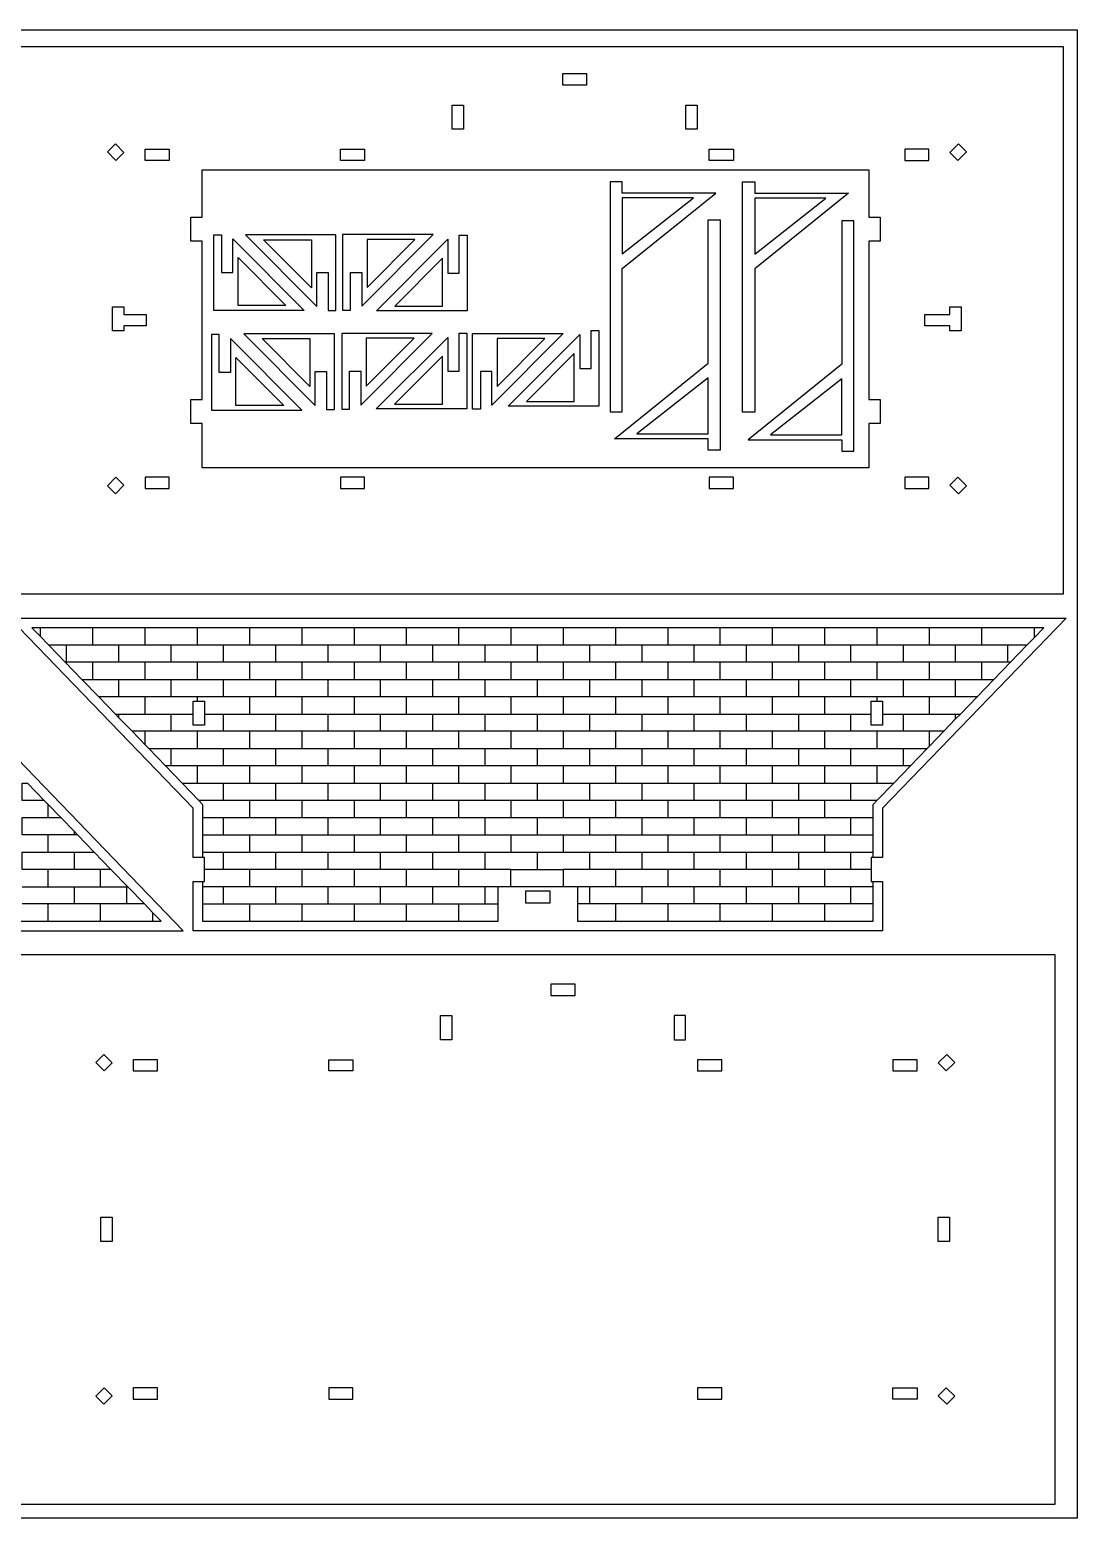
# Model space of a CAD drawing. Extents: x -198 to 352, y -124 to 271.
# Drawn here: x 74.3 to 352.3, y -124.3 to 270.7 of the extents above; entities that cross this region are included whole.
import ezdxf

# ---------------------------------------------------------------- set-up
doc = ezdxf.new("R2010")
doc.units = 0
doc.header["$MEASUREMENT"] = 0
doc.layers.get('0').update_dxf_attribs({"linetype": 'CONTINUOUS'})
doc.layers.add('ENGRAVING', color=1, linetype='CONTINUOUS')

msp = doc.modelspace()

# ---------------------------------------------------------------- linework, layer by layer
for points in [[(-198.26, -124.26), (-198.26, 270.69), (352.25, 270.69), (352.25, -124.26)], [(68.3, 121.02), (348.65, 121.02), (348.65, 266.2), (68.3, 266.2)], [(215.66, 259.04), (215.66, 256.04), (222.07, 256.04), (222.07, 259.04)], [(186.37, 244.32), (186.37, 250.73), (189.37, 250.73), (189.37, 244.32)], [(248.37, 244.32), (248.37, 250.73), (251.37, 250.73), (251.37, 244.32)], [(97.13, 236.02), (99.25, 238.14), (96.99, 240.4), (94.87, 238.28)], [(104.84, 236.02), (104.84, 239.02), (111.25, 239.02), (111.25, 236.02)], [(156.71, 236.02), (156.71, 239.02), (163.12, 239.02), (163.12, 236.02)], [(254.59, 236.02), (254.59, 239.02), (261, 239.02), (261, 236.02)], [(306.46, 239.02), (306.46, 236.02), (312.87, 236.02), (312.87, 239.02)], [(320.58, 236.02), (322.85, 238.28), (320.73, 240.4), (318.46, 238.14)], [(120, 154.44), (120, 166.21), (117, 166.21), (117, 172.62), (120, 172.62), (120, 214.6), (117, 214.6), (117, 221.01), (120, 221.01), (120, 233.55), (296.95, 233.55), (296.95, 221.01), (299.95, 221.01), (299.95, 214.6), (296.95, 214.6), (296.95, 172.62), (299.95, 172.62), (299.95, 166.21), (296.95, 166.21), (296.95, 154.44)], [(228.3, 230.37), (228.3, 169.27), (231.51, 169.27), (231.51, 207.32), (256.36, 227.37), (231.51, 227.37), (231.51, 230.37)], [(263.45, 169.22), (263.45, 230.31), (266.65, 230.31), (266.65, 227.31), (291.51, 227.31), (266.65, 207.26), (266.65, 169.22)], [(231.51, 211.2), (250.37, 226.09), (231.51, 226.09)], [(266.65, 211.14), (285.52, 226.03), (266.65, 226.03)], [(229.42, 162.18), (254.28, 182.23), (254.28, 220.28), (257.48, 220.28), (257.48, 159.18), (254.28, 159.18), (254.28, 162.18)], [(264.89, 161.91), (289.74, 161.91), (289.74, 158.91), (292.95, 158.91), (292.95, 220.01), (289.74, 220.01), (289.74, 181.97)], [(123.08, 196.24), (123.08, 216.29), (125.14, 216.29), (125.14, 206.26), (128.14, 206.26), (128.14, 215.22), (147.1, 196.24)], [(131.48, 216.28), (150.44, 197.29), (150.44, 206.25), (153.44, 206.25), (153.44, 196.22), (155.5, 196.22), (155.5, 216.28)], [(136.33, 214.99), (149, 214.99), (149, 202.26)], [(159.35, 196.27), (159.35, 206.3), (162.35, 206.3), (162.35, 197.34), (181.31, 216.33), (157.29, 216.33), (157.29, 196.27)], [(163.79, 202.31), (176.46, 215.04), (163.79, 215.04)], [(166.29, 196.1), (185.25, 215.09), (185.25, 206.13), (188.25, 206.13), (188.25, 216.16), (190.31, 216.16), (190.31, 196.1)], [(129.58, 197.52), (129.58, 210.25), (142.25, 197.52)], [(171.14, 197.39), (183.81, 197.39), (183.81, 210.12)], [(96.25, 190.79), (96.25, 197.2), (99.25, 197.2), (99.25, 195.11), (105.13, 195.11), (105.13, 192.11), (99.25, 192.11), (99.25, 190.79)], [(311.82, 192.11), (311.82, 195.11), (318.46, 195.11), (318.46, 197.2), (321.46, 197.2), (321.46, 190.79), (318.46, 190.79), (318.46, 192.11)], [(122.48, 169.74), (146.5, 169.74), (127.55, 188.73), (127.55, 179.77), (124.55, 179.77), (124.55, 189.8), (122.48, 189.8)], [(131.08, 190.01), (150.04, 171.03), (150.04, 179.99), (153.04, 179.99), (153.04, 169.96), (155.1, 169.96), (155.1, 190.01)], [(159.13, 170.04), (159.13, 180.07), (162.13, 180.07), (162.13, 171.11), (181.09, 190.1), (157.07, 190.1), (157.07, 170.04)], [(166.23, 170.09), (185.19, 189.08), (185.19, 180.12), (188.19, 180.12), (188.19, 190.15), (190.26, 190.15), (190.26, 170.09)], [(193.85, 170.01), (191.78, 170.01), (191.78, 190.06), (215.81, 190.06), (196.85, 171.08), (196.85, 180.04), (193.85, 180.04)], [(201.25, 170.8), (220.21, 189.79), (220.21, 180.83), (223.21, 180.83), (223.21, 190.86), (225.27, 190.86), (225.27, 170.8)], [(135.93, 188.73), (148.6, 188.73), (148.6, 176)], [(163.57, 176.08), (176.24, 188.82), (163.57, 188.82)], [(198.28, 176.05), (210.95, 188.78), (198.28, 188.78)], [(128.98, 171.02), (128.98, 183.75), (141.65, 171.02)], [(183.76, 171.37), (183.76, 184.1), (171.09, 171.37)], [(206.1, 172.08), (218.77, 172.08), (218.77, 184.82)], [(235.41, 163.46), (254.28, 163.46), (254.28, 178.35)], [(289.74, 178.08), (270.88, 163.19), (289.74, 163.19)], [(94.87, 149.71), (96.99, 147.59), (99.25, 149.86), (97.13, 151.98)], [(104.84, 148.98), (111.25, 148.98), (111.25, 151.98), (104.84, 151.98)], [(156.71, 151.98), (156.71, 148.98), (163.12, 148.98), (163.12, 151.98)], [(254.59, 148.98), (261, 148.98), (261, 151.98), (254.59, 151.98)], [(306.46, 148.98), (312.87, 148.98), (312.87, 151.98), (306.46, 151.98)], [(320.73, 147.59), (318.46, 149.86), (320.58, 151.98), (322.85, 149.71)], [(117.63, 31.64), (117.63, 44.68), (120.13, 44.68), (120.63, 44.68), (120.63, 47.89), (120.63, 51.09), (120.13, 51.09), (117.63, 51.09), (117.63, 64.14), (68.93, 114.54), (349.28, 114.54), (300.58, 64.14), (300.58, 51.09), (298.08, 51.09), (297.58, 51.09), (297.58, 47.89), (297.58, 44.68), (298.08, 44.68), (300.58, 44.68), (300.58, 31.64)], [(-165.36, 31.63), (114.99, 31.63), (66.29, 82.04), (66.29, 95.08), (63.79, 95.08), (63.29, 95.08), (63.29, 98.29), (63.29, 101.49), (63.79, 101.49), (66.29, 101.49), (66.29, 114.54), (-116.66, 114.54), (-116.66, 101.49), (-114.16, 101.49), (-113.66, 101.49), (-113.66, 98.29), (-113.66, 95.08), (-114.16, 95.08), (-116.66, 95.08), (-116.66, 82.04)], [(117.63, 86.14), (117.63, 89.13), (117.63, 92.54), (118.66, 92.54), (120.63, 92.54), (120.63, 89.13), (120.63, 86.14)], [(297.58, 86.14), (297.58, 89.13), (297.58, 92.54), (299.15, 92.54), (300.58, 92.54), (300.58, 86.14)], [(205.9, 38.98), (205.9, 42.25), (212.31, 42.25), (212.31, 38.98)], [(65.19, -120.58), (65.19, 25.36), (346.3, 25.36), (346.3, -120.58)], [(218.96, 14.43), (218.96, 17.43), (212.56, 17.43), (212.56, 14.43)], [(183.26, 2.72), (183.26, 9.12), (186.26, 9.12), (186.26, 2.72)], [(248.26, 2.72), (248.26, 9.12), (245.26, 9.12), (245.26, 2.72)], [(94.02, -5.59), (91.76, -3.33), (93.88, -1.2), (96.14, -3.47)], [(101.73, -2.59), (101.73, -5.59), (108.14, -5.59), (108.14, -2.59)], [(153.61, -5.59), (153.61, -2.59), (160.01, -2.59), (160.01, -5.59)], [(251.48, -2.59), (251.48, -5.59), (257.89, -5.59), (257.89, -2.59)], [(303.35, -5.59), (309.76, -5.59), (309.76, -2.59), (303.35, -2.59)], [(319.74, -3.33), (317.62, -1.2), (315.35, -3.47), (317.47, -5.59)], [(93.14, -50.81), (93.14, -44.41), (96.14, -44.41), (96.14, -50.81)], [(315.35, -50.81), (315.35, -44.41), (318.35, -44.41), (318.35, -50.81)], [(93.88, -94.02), (96.14, -91.75), (94.02, -89.63), (91.76, -91.9)], [(101.73, -92.63), (108.14, -92.63), (108.14, -89.63), (101.73, -89.63)], [(153.61, -92.63), (160.01, -92.63), (160.01, -89.63), (153.61, -89.63)], [(251.48, -92.63), (257.89, -92.63), (257.89, -89.63), (251.48, -89.63)], [(303.35, -92.63), (303.35, -89.63), (309.76, -89.63), (309.76, -92.63)], [(317.62, -94.02), (315.35, -91.75), (317.47, -89.63), (319.74, -91.9)]]:
    msp.add_lwpolyline(points, close=True)
at = {"layer": 'ENGRAVING'}
for points in [[(90.89, 112.04), (77, 112.04), (74.83, 112.04), (77, 109.79)], [(77, 112.04), (77, 109.79)], [(104.77, 112.04), (90.89, 112.04)], [(90.89, 112.04), (90.89, 107.46)], [(104.77, 112.04), (104.77, 107.46)], [(118.66, 112.04), (104.77, 112.04)], [(132.54, 112.04), (118.66, 112.04)], [(118.66, 112.04), (118.66, 107.46)], [(132.54, 112.04), (132.54, 107.46)], [(146.42, 112.04), (132.54, 112.04)], [(146.42, 112.04), (146.42, 107.46), (153.37, 107.46)], [(160.31, 112.04), (146.42, 112.04)], [(174.19, 112.04), (160.31, 112.04), (160.31, 107.46)], [(174.19, 112.04), (174.19, 107.46)], [(188.08, 112.04), (174.19, 112.04)], [(188.08, 112.04), (188.08, 107.46)], [(201.96, 112.04), (188.08, 112.04)], [(201.96, 112.04), (201.96, 107.46)], [(215.84, 112.04), (201.96, 112.04)], [(229.73, 112.04), (215.84, 112.04)], [(215.84, 112.04), (215.84, 107.46)], [(229.73, 112.04), (229.73, 107.46)], [(243.61, 112.04), (229.73, 112.04)], [(243.61, 112.04), (243.61, 107.46)], [(326.92, 112.04), (313.03, 112.04), (299.15, 112.04), (285.26, 112.04), (271.38, 112.04), (257.5, 112.04), (243.61, 112.04)], [(257.5, 107.46), (257.5, 112.04)], [(271.38, 107.46), (271.38, 112.04)], [(285.26, 107.46), (285.26, 112.04)], [(299.15, 107.46), (299.15, 112.04)], [(313.03, 107.46), (313.03, 112.04)], [(325.67, 93.71), (330.1, 98.29), (334.53, 102.88), (338.96, 107.46), (340.8, 109.37), (343.38, 112.04)], [(326.92, 107.46), (326.92, 112.04)], [(340.8, 112.04), (326.92, 112.04)], [(340.8, 112.04), (340.8, 109.37)], [(343.38, 112.04), (340.8, 112.04)], [(77, 109.79), (79.26, 107.46)], [(79.26, 107.46), (83.95, 107.46)], [(79.26, 107.46), (83.69, 102.88)], [(83.95, 107.46), (83.95, 102.88)], [(83.95, 107.46), (90.89, 107.46)], [(90.89, 107.46), (97.83, 107.46), (104.77, 107.46)], [(97.83, 107.46), (97.83, 102.88)], [(104.77, 107.46), (111.71, 107.46)], [(111.71, 107.46), (118.66, 107.46)], [(111.71, 107.46), (111.71, 102.88)], [(118.66, 107.46), (125.6, 107.46)], [(125.6, 107.46), (132.54, 107.46)], [(125.6, 107.46), (125.6, 102.88)], [(132.54, 107.46), (139.48, 107.46)], [(139.48, 107.46), (146.42, 107.46)], [(139.48, 107.46), (139.48, 102.88)], [(153.37, 107.46), (160.31, 107.46)], [(153.37, 107.46), (153.37, 102.88)], [(160.31, 107.46), (167.25, 107.46), (174.19, 107.46)], [(167.25, 107.46), (167.25, 102.88)], [(174.19, 107.46), (181.13, 107.46), (188.08, 107.46)], [(181.13, 107.46), (181.13, 102.88)], [(188.08, 107.46), (195.02, 107.46), (201.96, 107.46)], [(195.02, 107.46), (195.02, 102.88)], [(201.96, 107.46), (208.9, 107.46)], [(208.9, 107.46), (215.84, 107.46)], [(208.9, 107.46), (208.9, 102.88)], [(215.84, 107.46), (222.79, 107.46)], [(222.79, 107.46), (229.73, 107.46)], [(222.79, 107.46), (222.79, 102.88)], [(229.73, 107.46), (236.67, 107.46)], [(236.67, 107.46), (243.61, 107.46)], [(236.67, 107.46), (236.67, 102.88)], [(243.61, 107.46), (250.55, 107.46)], [(250.55, 102.88), (250.55, 107.46)], [(250.55, 107.46), (257.5, 107.46), (264.44, 107.46), (271.38, 107.46), (278.32, 107.46), (285.26, 107.46), (292.21, 107.46), (299.15, 107.46), (306.09, 107.46), (313.03, 107.46)], [(264.44, 102.88), (264.44, 107.46)], [(278.32, 107.46), (278.32, 102.88)], [(292.21, 102.88), (292.21, 107.46)], [(306.09, 107.46), (306.09, 102.88)], [(313.03, 107.46), (319.97, 107.46), (326.92, 107.46), (333.86, 107.46)], [(319.97, 102.88), (319.97, 107.46)], [(333.86, 102.88), (333.86, 107.46)], [(333.86, 107.46), (338.96, 107.46)], [(83.95, 102.88), (83.69, 102.88)], [(83.69, 102.88), (88.11, 98.29)], [(90.89, 102.88), (83.95, 102.88)], [(97.83, 102.88), (90.89, 102.88)], [(90.89, 102.88), (90.89, 98.29)], [(104.77, 102.88), (97.83, 102.88)], [(111.71, 102.88), (104.77, 102.88)], [(104.77, 102.88), (104.77, 98.29)], [(118.66, 102.88), (111.71, 102.88)], [(125.6, 102.88), (118.66, 102.88)], [(118.66, 102.88), (118.66, 98.29)], [(132.54, 102.88), (125.6, 102.88)], [(132.54, 102.88), (132.54, 98.29), (139.48, 98.29)], [(139.48, 102.88), (132.54, 102.88)], [(146.42, 102.88), (139.48, 102.88)], [(146.42, 102.88), (146.42, 98.29)], [(153.37, 102.88), (146.42, 102.88)], [(160.31, 102.88), (153.37, 102.88)], [(160.31, 102.88), (160.31, 98.29)], [(167.25, 102.88), (160.31, 102.88)], [(174.19, 102.88), (167.25, 102.88)], [(181.13, 102.88), (174.19, 102.88)], [(174.19, 102.88), (174.19, 98.29)], [(188.08, 102.88), (181.13, 102.88)], [(188.08, 102.88), (188.08, 98.29)], [(195.02, 102.88), (188.08, 102.88)], [(201.96, 102.88), (195.02, 102.88)], [(201.96, 102.88), (201.96, 98.29)], [(208.9, 102.88), (201.96, 102.88)], [(215.84, 102.88), (208.9, 102.88)], [(222.79, 102.88), (215.84, 102.88)], [(215.84, 102.88), (215.84, 98.29)], [(229.73, 102.88), (222.79, 102.88)], [(229.73, 102.88), (229.73, 98.29)], [(236.67, 102.88), (229.73, 102.88)], [(243.61, 102.88), (236.67, 102.88)], [(243.61, 102.88), (243.61, 98.29)], [(250.55, 102.88), (243.61, 102.88)], [(257.5, 102.88), (250.55, 102.88)], [(257.5, 98.29), (257.5, 102.88)], [(264.44, 102.88), (257.5, 102.88)], [(271.38, 102.88), (264.44, 102.88)], [(278.32, 102.88), (271.38, 102.88)], [(271.38, 98.29), (271.38, 102.88)], [(285.26, 102.88), (278.32, 102.88)], [(285.26, 98.29), (285.26, 102.88)], [(292.21, 102.88), (285.26, 102.88)], [(306.09, 102.88), (299.15, 102.88), (292.21, 102.88)], [(299.15, 98.29), (299.15, 102.88)], [(313.03, 102.88), (306.09, 102.88)], [(319.97, 102.88), (313.03, 102.88)], [(313.03, 98.29), (313.03, 102.88)], [(326.92, 102.88), (319.97, 102.88)], [(333.86, 102.88), (326.92, 102.88)], [(326.92, 98.29), (326.92, 102.88)], [(334.53, 102.88), (333.86, 102.88)], [(88.11, 98.29), (90.89, 98.29)], [(88.11, 98.29), (92.54, 93.71)], [(90.89, 98.29), (97.83, 98.29)], [(97.83, 98.29), (97.83, 93.71)], [(97.83, 98.29), (104.77, 98.29)], [(104.77, 98.29), (111.71, 98.29)], [(111.71, 98.29), (111.71, 93.71)], [(111.71, 98.29), (118.66, 98.29)], [(118.66, 98.29), (125.6, 98.29)], [(125.6, 98.29), (132.54, 98.29)], [(125.6, 98.29), (125.6, 93.71)], [(139.48, 98.29), (139.48, 93.71)], [(139.48, 98.29), (146.42, 98.29)], [(146.42, 98.29), (153.37, 98.29)], [(153.37, 98.29), (160.31, 98.29)], [(153.37, 98.29), (153.37, 93.71)], [(160.31, 98.29), (167.25, 98.29)], [(167.25, 98.29), (167.25, 93.71)], [(167.25, 98.29), (174.19, 98.29)], [(174.19, 98.29), (181.13, 98.29)], [(181.13, 98.29), (181.13, 93.71)], [(181.13, 98.29), (188.08, 98.29)], [(188.08, 98.29), (195.02, 98.29)], [(195.02, 98.29), (195.02, 93.71)], [(195.02, 98.29), (201.96, 98.29)], [(201.96, 98.29), (208.9, 98.29)], [(208.9, 98.29), (215.84, 98.29)], [(208.9, 98.29), (208.9, 93.71)], [(215.84, 98.29), (222.79, 98.29)], [(222.79, 98.29), (222.79, 93.71)], [(222.79, 98.29), (229.73, 98.29)], [(229.73, 98.29), (236.67, 98.29)], [(236.67, 98.29), (243.61, 98.29)], [(236.67, 98.29), (236.67, 93.71)], [(243.61, 98.29), (250.55, 98.29)], [(250.55, 93.71), (250.55, 98.29)], [(250.55, 98.29), (257.5, 98.29)], [(257.5, 98.29), (264.44, 98.29)], [(264.44, 98.29), (271.38, 98.29)], [(271.38, 93.71), (264.44, 93.71), (264.44, 98.29)], [(271.38, 98.29), (278.32, 98.29)], [(278.32, 98.29), (278.32, 93.71)], [(278.32, 98.29), (285.26, 98.29)], [(285.26, 98.29), (292.21, 98.29)], [(292.21, 93.71), (292.21, 98.29), (299.15, 98.29)], [(299.15, 98.29), (306.09, 98.29)], [(306.09, 98.29), (313.03, 98.29)], [(306.09, 98.29), (306.09, 93.71)], [(313.03, 98.29), (319.97, 98.29)], [(319.97, 98.29), (326.92, 98.29)], [(319.97, 93.71), (319.97, 98.29)], [(326.92, 98.29), (330.1, 98.29)], [(97.83, 93.71), (92.54, 93.71)], [(92.54, 93.71), (96.97, 89.13)], [(104.77, 93.71), (97.83, 93.71)], [(111.71, 93.71), (104.77, 93.71)], [(104.77, 93.71), (104.77, 89.13)], [(118.66, 93.71), (111.71, 93.71)], [(125.6, 93.71), (118.66, 93.71)], [(118.66, 93.71), (118.66, 92.54)], [(132.54, 93.71), (125.6, 93.71)], [(132.54, 93.71), (132.54, 89.13)], [(139.48, 93.71), (132.54, 93.71)], [(146.42, 93.71), (139.48, 93.71)], [(153.37, 93.71), (146.42, 93.71)], [(146.42, 93.71), (146.42, 89.13)], [(160.31, 93.71), (153.37, 93.71)], [(160.31, 93.71), (160.31, 89.13)], [(167.25, 93.71), (160.31, 93.71)], [(174.19, 93.71), (167.25, 93.71)], [(181.13, 93.71), (174.19, 93.71)], [(174.19, 93.71), (174.19, 89.13)], [(188.08, 93.71), (181.13, 93.71)], [(188.08, 93.71), (188.08, 89.13)], [(195.02, 93.71), (188.08, 93.71)], [(201.96, 93.71), (195.02, 93.71)], [(208.9, 93.71), (201.96, 93.71)], [(201.96, 93.71), (201.96, 89.13)], [(222.79, 93.71), (215.84, 93.71), (208.9, 93.71)], [(215.84, 93.71), (215.84, 89.13)], [(229.73, 93.71), (222.79, 93.71)], [(229.73, 93.71), (229.73, 89.13)], [(236.67, 93.71), (229.73, 93.71)], [(250.55, 93.71), (243.61, 93.71), (236.67, 93.71)], [(243.61, 93.71), (243.61, 89.13)], [(264.44, 93.71), (257.5, 93.71), (250.55, 93.71)], [(257.5, 89.13), (257.5, 93.71)], [(278.32, 93.71), (271.38, 93.71)], [(271.38, 89.13), (271.38, 93.71)], [(285.26, 93.71), (278.32, 93.71)], [(285.26, 89.13), (285.26, 93.71)], [(292.21, 93.71), (285.26, 93.71)], [(299.15, 93.71), (292.21, 93.71)], [(313.03, 93.71), (306.09, 93.71), (299.15, 93.71)], [(299.15, 92.54), (299.15, 93.71)], [(319.97, 93.71), (313.03, 93.71)], [(313.03, 89.13), (313.03, 93.71)], [(325.67, 93.71), (319.97, 93.71)], [(321.25, 89.13), (325.67, 93.71)], [(96.97, 89.13), (97.83, 88.24)], [(96.97, 89.13), (97.83, 89.13)], [(97.83, 89.13), (104.77, 89.13)], [(97.83, 89.13), (97.83, 88.24)], [(97.83, 88.24), (101.39, 84.55)], [(104.77, 89.13), (111.71, 89.13)], [(111.71, 89.13), (111.71, 84.55)], [(111.71, 89.13), (117.63, 89.13)], [(120.63, 89.13), (125.6, 89.13)], [(125.6, 89.13), (125.6, 84.55)], [(125.6, 89.13), (132.54, 89.13)], [(132.54, 89.13), (139.48, 89.13)], [(139.48, 89.13), (146.42, 89.13)], [(139.48, 89.13), (139.48, 84.55)], [(146.42, 89.13), (153.37, 89.13)], [(153.37, 89.13), (153.37, 84.55)], [(153.37, 89.13), (160.31, 89.13)], [(160.31, 89.13), (167.25, 89.13)], [(167.25, 89.13), (167.25, 84.55)], [(167.25, 89.13), (174.19, 89.13)], [(174.19, 89.13), (181.13, 89.13)], [(181.13, 89.13), (188.08, 89.13)], [(181.13, 89.13), (181.13, 84.55)], [(188.08, 89.13), (195.02, 89.13)], [(195.02, 89.13), (195.02, 84.55)], [(195.02, 89.13), (201.96, 89.13)], [(201.96, 89.13), (208.9, 89.13)], [(208.9, 89.13), (208.9, 84.55)], [(208.9, 89.13), (215.84, 89.13)], [(215.84, 89.13), (222.79, 89.13)], [(222.79, 89.13), (229.73, 89.13)], [(222.79, 89.13), (222.79, 84.55)], [(229.73, 89.13), (236.67, 89.13)], [(236.67, 89.13), (236.67, 84.55)], [(236.67, 89.13), (243.61, 89.13)], [(243.61, 89.13), (250.55, 89.13)], [(250.55, 84.55), (250.55, 89.13)], [(250.55, 89.13), (257.5, 89.13)], [(257.5, 89.13), (264.44, 89.13)], [(264.44, 84.55), (264.44, 89.13)], [(264.44, 89.13), (271.38, 89.13)], [(271.38, 89.13), (278.32, 89.13)], [(278.32, 89.13), (278.32, 84.55)], [(278.32, 89.13), (285.26, 89.13)], [(285.26, 89.13), (292.21, 89.13)], [(292.21, 89.13), (297.58, 89.13)], [(292.21, 84.55), (292.21, 89.13)], [(306.09, 89.13), (306.09, 84.55), (299.15, 84.55)], [(300.58, 89.13), (306.09, 89.13)], [(306.09, 89.13), (313.03, 89.13)], [(313.03, 89.13), (319.97, 89.13)], [(316.82, 84.55), (319.97, 87.81)], [(319.97, 87.81), (319.97, 89.13)], [(319.97, 89.13), (321.25, 89.13)], [(319.97, 87.81), (321.25, 89.13)], [(104.77, 84.55), (101.39, 84.55)], [(101.39, 84.55), (104.77, 81.05)], [(111.71, 84.55), (104.77, 84.55)], [(104.77, 84.55), (104.77, 81.05)], [(118.66, 84.55), (111.71, 84.55)], [(125.6, 84.55), (118.66, 84.55)], [(118.66, 84.55), (118.66, 79.96)], [(132.54, 84.55), (125.6, 84.55)], [(139.48, 84.55), (132.54, 84.55)], [(132.54, 84.55), (132.54, 79.96)], [(146.42, 84.55), (139.48, 84.55)], [(146.42, 84.55), (146.42, 79.96)], [(153.37, 84.55), (146.42, 84.55)], [(160.31, 84.55), (153.37, 84.55)], [(167.25, 84.55), (160.31, 84.55)], [(160.31, 84.55), (160.31, 79.96)], [(174.19, 84.55), (167.25, 84.55)], [(181.13, 84.55), (174.19, 84.55)], [(174.19, 84.55), (174.19, 79.96)], [(188.08, 84.55), (181.13, 84.55)], [(195.02, 84.55), (188.08, 84.55)], [(188.08, 84.55), (188.08, 79.96)], [(201.96, 84.55), (195.02, 84.55)], [(208.9, 84.55), (201.96, 84.55)], [(201.96, 84.55), (201.96, 79.96)], [(215.84, 84.55), (208.9, 84.55)], [(222.79, 84.55), (215.84, 84.55)], [(215.84, 84.55), (215.84, 79.96)], [(229.73, 84.55), (222.79, 84.55)], [(236.67, 84.55), (229.73, 84.55)], [(229.73, 84.55), (229.73, 79.96)], [(243.61, 84.55), (236.67, 84.55)], [(250.55, 84.55), (243.61, 84.55)], [(243.61, 84.55), (243.61, 79.96)], [(257.5, 79.96), (257.5, 84.55), (250.55, 84.55)], [(271.38, 84.55), (264.44, 84.55), (257.5, 84.55)], [(278.32, 84.55), (271.38, 84.55)], [(271.38, 79.96), (271.38, 84.55)], [(285.26, 84.55), (278.32, 84.55)], [(292.21, 84.55), (285.26, 84.55)], [(285.26, 79.96), (285.26, 84.55)], [(299.15, 84.55), (292.21, 84.55)], [(299.15, 79.96), (299.15, 84.55)], [(313.03, 84.55), (306.09, 84.55)], [(313.03, 80.63), (313.03, 84.55)], [(316.82, 84.55), (313.03, 84.55)], [(313.03, 80.63), (316.82, 84.55)], [(104.77, 81.05), (105.82, 79.96)], [(105.82, 79.96), (110.25, 75.38)], [(105.82, 79.96), (111.71, 79.96)], [(111.71, 79.96), (111.71, 75.38)], [(111.71, 79.96), (118.66, 79.96)], [(118.66, 79.96), (125.6, 79.96)], [(125.6, 79.96), (125.6, 75.38)], [(125.6, 79.96), (132.54, 79.96)], [(132.54, 79.96), (139.48, 79.96)], [(139.48, 79.96), (139.48, 75.38)], [(139.48, 79.96), (146.42, 79.96)], [(146.42, 79.96), (153.37, 79.96)], [(153.37, 79.96), (160.31, 79.96)], [(153.37, 79.96), (153.37, 75.38)], [(160.31, 79.96), (167.25, 79.96)], [(167.25, 79.96), (174.19, 79.96)], [(167.25, 79.96), (167.25, 75.38)], [(174.19, 79.96), (181.13, 79.96)], [(181.13, 79.96), (188.08, 79.96)], [(181.13, 79.96), (181.13, 75.38)], [(188.08, 79.96), (195.02, 79.96)], [(195.02, 79.96), (201.96, 79.96)], [(195.02, 79.96), (195.02, 75.38)], [(201.96, 79.96), (208.9, 79.96)], [(208.9, 79.96), (215.84, 79.96)], [(208.9, 79.96), (208.9, 75.38)], [(215.84, 79.96), (222.79, 79.96)], [(222.79, 79.96), (222.79, 75.38)], [(222.79, 79.96), (229.73, 79.96)], [(229.73, 79.96), (236.67, 79.96)], [(236.67, 79.96), (243.61, 79.96)], [(236.67, 79.96), (236.67, 75.38)], [(243.61, 79.96), (250.55, 79.96)], [(250.55, 75.38), (250.55, 79.96)], [(250.55, 79.96), (257.5, 79.96)], [(257.5, 79.96), (264.44, 79.96)], [(264.44, 75.38), (264.44, 79.96)], [(264.44, 79.96), (271.38, 79.96)], [(271.38, 79.96), (278.32, 79.96)], [(278.32, 79.96), (285.26, 79.96)], [(278.32, 79.96), (278.32, 75.38)], [(285.26, 79.96), (292.21, 79.96)], [(292.21, 79.96), (299.15, 79.96)], [(292.21, 75.38), (292.21, 79.96)], [(299.15, 79.96), (306.09, 79.96)], [(303.54, 70.8), (307.97, 75.38), (312.39, 79.96)], [(306.09, 79.96), (312.39, 79.96)], [(306.09, 79.96), (306.09, 75.38)], [(312.39, 79.96), (313.03, 80.63)], [(111.71, 75.38), (110.25, 75.38)], [(110.25, 75.38), (114.68, 70.8)], [(118.66, 75.38), (111.71, 75.38)], [(125.6, 75.38), (118.66, 75.38)], [(118.66, 75.38), (118.66, 70.8)], [(132.54, 75.38), (125.6, 75.38)], [(139.48, 75.38), (132.54, 75.38)], [(132.54, 75.38), (132.54, 70.8)], [(146.42, 75.38), (139.48, 75.38)], [(153.37, 75.38), (146.42, 75.38)], [(146.42, 75.38), (146.42, 70.8)], [(160.31, 75.38), (153.37, 75.38)], [(167.25, 75.38), (160.31, 75.38)], [(160.31, 75.38), (160.31, 70.8)], [(174.19, 75.38), (167.25, 75.38)], [(174.19, 75.38), (174.19, 70.8)], [(181.13, 75.38), (174.19, 75.38)], [(188.08, 75.38), (181.13, 75.38)], [(195.02, 75.38), (188.08, 75.38)], [(188.08, 75.38), (188.08, 70.8)], [(201.96, 75.38), (195.02, 75.38)], [(208.9, 75.38), (201.96, 75.38)], [(201.96, 75.38), (201.96, 70.8)], [(215.84, 75.38), (208.9, 75.38)], [(215.84, 75.38), (215.84, 70.8)], [(222.79, 75.38), (215.84, 75.38)], [(229.73, 75.38), (222.79, 75.38)], [(236.67, 75.38), (229.73, 75.38)], [(229.73, 75.38), (229.73, 70.8)], [(243.61, 75.38), (236.67, 75.38)], [(243.61, 75.38), (243.61, 70.8)], [(257.5, 75.38), (250.55, 75.38), (243.61, 75.38)], [(271.38, 75.38), (264.44, 75.38), (257.5, 75.38)], [(257.5, 70.8), (257.5, 75.38)], [(271.38, 70.8), (271.38, 75.38)], [(278.32, 75.38), (271.38, 75.38)], [(285.26, 70.8), (285.26, 75.38), (278.32, 75.38)], [(292.21, 70.8), (299.15, 70.8), (299.15, 75.38), (292.21, 75.38), (285.26, 75.38)], [(306.09, 75.38), (299.15, 75.38)], [(307.97, 75.38), (306.09, 75.38)], [(78.1, 66.21), (72.21, 66.21), (72.21, 70.79), (73.67, 70.79)], [(78.1, 66.21), (73.67, 70.79)], [(114.68, 70.8), (119.1, 66.22)], [(114.68, 70.8), (118.66, 70.8)], [(118.66, 70.8), (125.6, 70.8)], [(125.6, 70.8), (132.54, 70.8)], [(125.6, 70.8), (125.6, 66.22)], [(132.54, 70.8), (139.48, 70.8)], [(139.48, 70.8), (139.48, 66.22)], [(139.48, 70.8), (146.42, 70.8)], [(146.42, 70.8), (153.37, 70.8)], [(153.37, 70.8), (160.31, 70.8)], [(153.37, 70.8), (153.37, 66.22)], [(160.31, 70.8), (167.25, 70.8)], [(167.25, 70.8), (174.19, 70.8)], [(167.25, 70.8), (167.25, 66.22)], [(174.19, 70.8), (181.13, 70.8)], [(181.13, 70.8), (181.13, 66.22)], [(181.13, 70.8), (188.08, 70.8)], [(188.08, 70.8), (195.02, 70.8)], [(195.02, 70.8), (201.96, 70.8)], [(195.02, 70.8), (195.02, 66.22)], [(201.96, 70.8), (208.9, 70.8)], [(208.9, 70.8), (215.84, 70.8)], [(208.9, 70.8), (208.9, 66.22)], [(215.84, 70.8), (222.79, 70.8)], [(222.79, 70.8), (222.79, 66.22)], [(222.79, 70.8), (229.73, 70.8)], [(229.73, 70.8), (236.67, 70.8)], [(236.67, 70.8), (236.67, 66.22)], [(236.67, 70.8), (243.61, 70.8)], [(243.61, 70.8), (250.55, 70.8)], [(250.55, 70.8), (257.5, 70.8)], [(250.55, 66.22), (250.55, 70.8)], [(257.5, 70.8), (264.44, 70.8)], [(264.44, 70.8), (271.38, 70.8)], [(264.44, 66.22), (264.44, 70.8)], [(271.38, 70.8), (278.32, 70.8)], [(278.32, 70.8), (285.26, 70.8)], [(278.32, 70.8), (278.32, 66.22)], [(285.26, 70.8), (292.21, 70.8)], [(292.21, 66.22), (292.21, 70.8)], [(299.11, 66.22), (303.54, 70.8)], [(299.15, 70.8), (303.54, 70.8)], [(79.15, 65.12), (78.1, 66.21)], [(82.53, 61.63), (79.15, 65.12)], [(79.15, 61.63), (79.15, 65.12)], [(125.6, 66.22), (119.1, 66.22)], [(119.1, 66.22), (120.13, 65.15)], [(120.13, 65.15), (120.13, 61.63)], [(139.48, 66.22), (132.54, 66.22), (125.6, 66.22)], [(132.54, 66.22), (132.54, 61.63)], [(146.42, 66.22), (139.48, 66.22)], [(146.42, 66.22), (146.42, 61.63)], [(153.37, 66.22), (146.42, 66.22)], [(160.31, 66.22), (153.37, 66.22)], [(160.31, 66.22), (160.31, 61.63)], [(167.25, 66.22), (160.31, 66.22)], [(174.19, 66.22), (167.25, 66.22)], [(174.19, 66.22), (174.19, 61.63)], [(181.13, 66.22), (174.19, 66.22)], [(188.08, 66.22), (181.13, 66.22)], [(195.02, 66.22), (188.08, 66.22)], [(188.08, 66.22), (188.08, 61.63)], [(201.96, 66.22), (195.02, 66.22)], [(208.9, 66.22), (201.96, 66.22)], [(201.96, 66.22), (201.96, 61.63)], [(215.84, 66.22), (208.9, 66.22)], [(222.79, 66.22), (215.84, 66.22)], [(215.84, 66.22), (215.84, 61.63)], [(229.73, 66.22), (222.79, 66.22)], [(236.67, 66.22), (229.73, 66.22)], [(229.73, 66.22), (229.73, 61.63)], [(243.61, 66.22), (236.67, 66.22)], [(243.61, 66.22), (243.61, 61.63)], [(257.5, 61.63), (257.5, 66.22), (250.55, 66.22), (243.61, 66.22)], [(271.38, 66.22), (264.44, 66.22), (257.5, 66.22)], [(278.32, 66.22), (271.38, 66.22)], [(271.38, 61.63), (271.38, 66.22)], [(285.26, 66.22), (278.32, 66.22)], [(299.11, 66.22), (292.21, 66.22), (285.26, 66.22)], [(285.26, 61.63), (285.26, 66.22)], [(298.08, 65.15), (299.11, 66.22)], [(298.08, 61.63), (298.08, 65.15)], [(79.15, 57.05), (72.21, 57.05), (72.21, 61.63), (79.15, 61.63)], [(79.15, 61.63), (82.53, 61.63)], [(86.09, 57.94), (82.53, 61.63)], [(120.13, 61.63), (125.6, 61.63)], [(120.13, 61.63), (120.13, 57.05)], [(125.6, 61.63), (132.54, 61.63)], [(125.6, 61.63), (125.6, 57.05)], [(132.54, 61.63), (139.48, 61.63)], [(139.48, 61.63), (139.48, 57.05)], [(139.48, 61.63), (146.42, 61.63)], [(146.42, 61.63), (153.37, 61.63)], [(153.37, 61.63), (153.37, 57.05)], [(153.37, 61.63), (160.31, 61.63)], [(160.31, 61.63), (167.25, 61.63)], [(167.25, 61.63), (174.19, 61.63)], [(167.25, 61.63), (167.25, 57.05)], [(174.19, 61.63), (181.13, 61.63)], [(181.13, 61.63), (181.13, 57.05)], [(181.13, 61.63), (188.08, 61.63)], [(188.08, 61.63), (195.02, 61.63)], [(195.02, 61.63), (201.96, 61.63)], [(195.02, 61.63), (195.02, 57.05)], [(201.96, 61.63), (208.9, 61.63)], [(208.9, 61.63), (215.84, 61.63)], [(208.9, 61.63), (208.9, 57.05), (215.84, 57.05)], [(215.84, 61.63), (222.79, 61.63)], [(222.79, 61.63), (229.73, 61.63), (236.67, 61.63), (236.67, 57.05)], [(222.79, 61.63), (222.79, 57.05)], [(236.67, 61.63), (243.61, 61.63)], [(243.61, 61.63), (250.55, 61.63)], [(250.55, 61.63), (257.5, 61.63)], [(250.55, 57.05), (250.55, 61.63)], [(257.5, 61.63), (264.44, 61.63)], [(264.44, 61.63), (271.38, 61.63)], [(264.44, 57.05), (264.44, 61.63)], [(271.38, 61.63), (278.32, 61.63)], [(278.32, 61.63), (285.26, 61.63)], [(278.32, 61.63), (278.32, 57.05), (285.26, 57.05)], [(285.26, 61.63), (292.21, 61.63)], [(292.21, 57.05), (292.21, 61.63)], [(292.21, 61.63), (298.08, 61.63)], [(298.08, 57.05), (298.08, 61.63)], [(79.15, 52.46), (79.15, 57.05)], [(86.09, 57.05), (79.15, 57.05)], [(86.09, 57.05), (86.09, 57.94)], [(86.95, 57.05), (86.09, 57.94)], [(86.95, 57.05), (86.09, 57.05)], [(91.38, 52.46), (86.95, 57.05)], [(120.13, 57.05), (125.6, 57.05)], [(120.13, 57.05), (120.13, 52.47)], [(125.6, 57.05), (132.54, 57.05), (139.48, 57.05)], [(132.54, 57.05), (132.54, 52.47), (139.48, 52.47), (146.42, 52.47)], [(139.48, 57.05), (146.42, 57.05)], [(146.42, 57.05), (153.37, 57.05)], [(146.42, 57.05), (146.42, 52.47), (153.37, 52.47), (160.31, 52.47)], [(153.37, 57.05), (160.31, 57.05)], [(160.31, 57.05), (160.31, 52.47)], [(160.31, 57.05), (167.25, 57.05)], [(167.25, 57.05), (174.19, 57.05), (181.13, 57.05)], [(174.19, 57.05), (174.19, 52.47)], [(181.13, 57.05), (188.08, 57.05)], [(188.08, 57.05), (195.02, 57.05)], [(188.08, 57.05), (188.08, 52.47), (195.02, 52.47), (201.96, 52.47)], [(195.02, 57.05), (201.96, 57.05)], [(201.96, 57.05), (208.9, 57.05)], [(201.96, 57.05), (201.96, 52.47), (208.9, 52.47), (215.84, 52.47)], [(215.84, 57.05), (222.79, 57.05)], [(215.84, 57.05), (215.84, 52.47), (222.79, 52.47), (229.73, 52.47)], [(222.79, 57.05), (229.73, 57.05)], [(229.73, 57.05), (236.67, 57.05)], [(229.73, 57.05), (229.73, 52.47), (236.67, 52.47), (243.61, 52.47)], [(236.67, 57.05), (243.61, 57.05)], [(243.61, 57.05), (250.55, 57.05)], [(243.61, 57.05), (243.61, 52.47)], [(250.55, 57.05), (257.5, 57.05)], [(257.5, 57.05), (264.44, 57.05)], [(257.5, 52.47), (257.5, 57.05)], [(264.44, 57.05), (271.38, 57.05)], [(264.44, 52.47), (271.38, 52.47), (271.38, 57.05)], [(271.38, 57.05), (278.32, 57.05)], [(285.26, 57.05), (292.21, 57.05)], [(285.26, 52.47), (285.26, 57.05)], [(292.21, 57.05), (298.08, 57.05)], [(298.08, 52.47), (298.08, 57.05)], [(86.09, 47.88), (79.15, 47.88), (72.21, 47.88), (72.21, 52.46), (79.15, 52.46), (86.09, 52.46)], [(86.09, 47.88), (86.09, 52.46)], [(86.09, 52.46), (91.38, 52.46)], [(95.81, 47.88), (91.38, 52.46)], [(120.13, 52.47), (125.6, 52.47), (132.54, 52.47)], [(120.13, 52.47), (120.13, 51.09)], [(125.6, 52.47), (125.6, 47.89)], [(139.48, 52.47), (139.48, 47.89)], [(153.37, 52.47), (153.37, 47.89)], [(160.31, 52.47), (167.25, 52.47), (174.19, 52.47)], [(167.25, 52.47), (167.25, 47.89)], [(174.19, 52.47), (181.13, 52.47)], [(181.13, 52.47), (188.08, 52.47)], [(181.13, 52.47), (181.13, 47.89)], [(195.02, 52.47), (195.02, 47.89)], [(208.9, 52.47), (208.9, 47.89)], [(222.79, 52.47), (222.79, 47.89)], [(236.67, 52.47), (236.67, 47.89)], [(243.61, 52.47), (250.55, 52.47)], [(250.55, 52.47), (257.5, 52.47)], [(250.55, 47.89), (250.55, 52.47)], [(257.5, 52.47), (264.44, 52.47)], [(264.44, 47.89), (264.44, 52.47)], [(271.38, 52.47), (278.32, 52.47)], [(278.32, 52.47), (285.26, 52.47)], [(278.32, 52.47), (278.32, 47.89)], [(285.26, 52.47), (292.21, 52.47)], [(292.21, 47.89), (292.21, 52.47)], [(292.21, 52.47), (298.08, 52.47)], [(298.08, 51.09), (298.08, 52.47)], [(79.15, 43.3), (79.15, 47.88)], [(93.03, 47.88), (86.09, 47.88)], [(93.03, 43.3), (93.03, 47.88)], [(95.81, 47.88), (93.03, 47.88)], [(100.24, 43.3), (95.81, 47.88)], [(125.6, 47.89), (120.63, 47.89)], [(132.54, 47.89), (125.6, 47.89)], [(132.54, 47.89), (132.54, 43.31)], [(139.48, 47.89), (132.54, 47.89)], [(146.42, 47.89), (139.48, 47.89)], [(153.37, 47.89), (146.42, 47.89), (146.42, 43.31)], [(160.31, 47.89), (153.37, 47.89)], [(167.25, 47.89), (160.31, 47.89), (160.31, 43.31)], [(174.19, 47.89), (167.25, 47.89)], [(174.19, 47.89), (174.19, 43.31), (167.25, 43.31)], [(181.13, 47.89), (174.19, 47.89)], [(188.08, 47.89), (181.13, 47.89)], [(195.02, 47.89), (188.08, 47.89)], [(188.08, 47.89), (188.08, 43.31)], [(219.62, 43.31), (215.84, 43.31), (201.96, 43.31), (201.96, 47.89), (195.02, 47.89)], [(201.96, 47.89), (208.9, 47.89), (215.84, 47.89)], [(222.79, 47.89), (215.84, 47.89), (215.84, 43.31)], [(229.73, 47.89), (222.79, 47.89)], [(229.73, 47.89), (229.73, 43.31)], [(236.67, 47.89), (229.73, 47.89)], [(243.61, 47.89), (236.67, 47.89)], [(243.61, 47.89), (243.61, 43.31)], [(257.5, 47.89), (250.55, 47.89), (243.61, 47.89)], [(271.38, 47.89), (264.44, 47.89), (257.5, 47.89)], [(257.5, 43.31), (257.5, 47.89)], [(285.26, 47.89), (278.32, 47.89), (271.38, 47.89)], [(271.38, 43.31), (271.38, 47.89)], [(292.21, 47.89), (285.26, 47.89)], [(285.26, 43.31), (285.26, 47.89)], [(297.58, 47.89), (292.21, 47.89)], [(120.13, 44.68), (120.13, 43.31)], [(298.08, 43.31), (298.08, 44.68)], [(72.21, 43.3), (79.15, 43.3)], [(79.15, 43.3), (86.09, 43.3)], [(86.09, 43.3), (93.03, 43.3)], [(86.09, 38.72), (86.09, 43.3)], [(93.03, 43.3), (99.98, 43.3)], [(99.98, 43.3), (100.24, 43.3)], [(99.98, 38.72), (99.98, 43.3)], [(104.66, 38.72), (100.24, 43.3)], [(125.6, 43.31), (120.13, 43.31)], [(120.13, 43.31), (120.13, 38.72)], [(125.6, 43.31), (125.6, 38.72)], [(132.54, 43.31), (125.6, 43.31)], [(139.48, 43.31), (132.54, 43.31)], [(146.42, 43.31), (139.48, 43.31)], [(139.48, 43.31), (139.48, 38.72)], [(153.37, 43.31), (146.42, 43.31)], [(160.31, 43.31), (153.37, 43.31)], [(153.37, 43.31), (153.37, 38.72)], [(167.25, 43.31), (160.31, 43.31)], [(167.25, 43.31), (167.25, 38.72)], [(181.13, 43.31), (174.19, 43.31)], [(181.13, 43.31), (181.13, 38.72)], [(195.02, 43.31), (188.08, 43.31), (181.13, 43.31)], [(195.02, 43.31), (195.02, 38.72)], [(198.59, 43.31), (195.02, 43.31)], [(198.59, 34.14), (198.59, 38.72), (198.59, 43.31)], [(201.96, 43.31), (198.59, 43.31)], [(222.79, 43.31), (219.62, 43.31)], [(219.62, 43.31), (219.62, 38.72)], [(222.79, 43.31), (222.79, 38.72)], [(229.73, 43.31), (222.79, 43.31)], [(236.67, 43.31), (229.73, 43.31)], [(243.61, 43.31), (236.67, 43.31)], [(236.67, 43.31), (236.67, 38.72)], [(250.55, 38.72), (250.55, 43.31), (243.61, 43.31)], [(264.44, 43.31), (257.5, 43.31), (250.55, 43.31)], [(264.44, 38.72), (264.44, 43.31)], [(278.32, 43.31), (271.38, 43.31), (264.44, 43.31)], [(285.26, 43.31), (278.32, 43.31), (278.32, 38.72)], [(292.21, 43.31), (285.26, 43.31)], [(298.08, 43.31), (292.21, 43.31)], [(292.21, 38.72), (292.21, 43.31)], [(298.08, 38.72), (298.08, 43.31)], [(79.15, 38.72), (72.21, 38.72)], [(79.15, 34.13), (79.15, 38.72)], [(86.09, 38.72), (79.15, 38.72)], [(93.03, 38.72), (86.09, 38.72)], [(93.03, 34.13), (93.03, 38.72)], [(99.98, 38.72), (93.03, 38.72)], [(104.66, 38.72), (99.98, 38.72)], [(106.92, 36.38), (104.66, 38.72)], [(106.92, 34.13), (106.92, 36.38)], [(109.09, 34.13), (106.92, 36.38)], [(120.13, 38.72), (125.6, 38.72)], [(120.13, 38.72), (120.13, 34.14), (132.54, 34.14)], [(125.6, 38.72), (132.54, 38.72)], [(132.54, 38.72), (139.48, 38.72)], [(132.54, 38.72), (132.54, 34.14)], [(139.48, 38.72), (146.42, 38.72)], [(146.42, 38.72), (153.37, 38.72)], [(146.42, 38.72), (146.42, 34.14)], [(153.37, 38.72), (160.31, 38.72)], [(160.31, 38.72), (160.31, 34.14)], [(160.31, 38.72), (167.25, 38.72)], [(167.25, 38.72), (174.19, 38.72)], [(174.19, 38.72), (181.13, 38.72), (188.08, 38.72)], [(174.19, 38.72), (174.19, 34.14)], [(188.08, 38.72), (195.02, 38.72), (198.59, 38.72)], [(188.08, 38.72), (188.08, 34.14)], [(222.79, 38.72), (219.62, 38.72)], [(219.62, 38.72), (219.62, 34.14), (229.73, 34.14)], [(229.73, 38.72), (222.79, 38.72)], [(236.67, 38.72), (229.73, 38.72), (229.73, 34.14)], [(243.61, 38.72), (236.67, 38.72)], [(243.61, 38.72), (243.61, 34.14)], [(257.5, 34.14), (257.5, 38.72), (250.55, 38.72), (243.61, 38.72)], [(271.38, 38.72), (264.44, 38.72), (257.5, 38.72)], [(278.32, 38.72), (271.38, 38.72)], [(271.38, 34.14), (271.38, 38.72)], [(285.26, 38.72), (278.32, 38.72)], [(298.08, 38.72), (292.21, 38.72), (285.26, 38.72)], [(285.26, 34.14), (285.26, 38.72)], [(285.26, 34.14), (298.08, 34.14), (298.08, 38.72)], [(65.27, 34.13), (79.15, 34.13)], [(79.15, 34.13), (93.03, 34.13)], [(93.03, 34.13), (106.92, 34.13)], [(106.92, 34.13), (109.09, 34.13)], [(132.54, 34.14), (146.42, 34.14)], [(146.42, 34.14), (160.31, 34.14)], [(160.31, 34.14), (174.19, 34.14)], [(174.19, 34.14), (188.08, 34.14)], [(188.08, 34.14), (198.59, 34.14)], [(229.73, 34.14), (243.61, 34.14)], [(243.61, 34.14), (257.5, 34.14), (271.38, 34.14)], [(271.38, 34.14), (285.26, 34.14)]]:
    msp.add_lwpolyline(points, dxfattribs=at)

doc.saveas('drawing.dxf')
